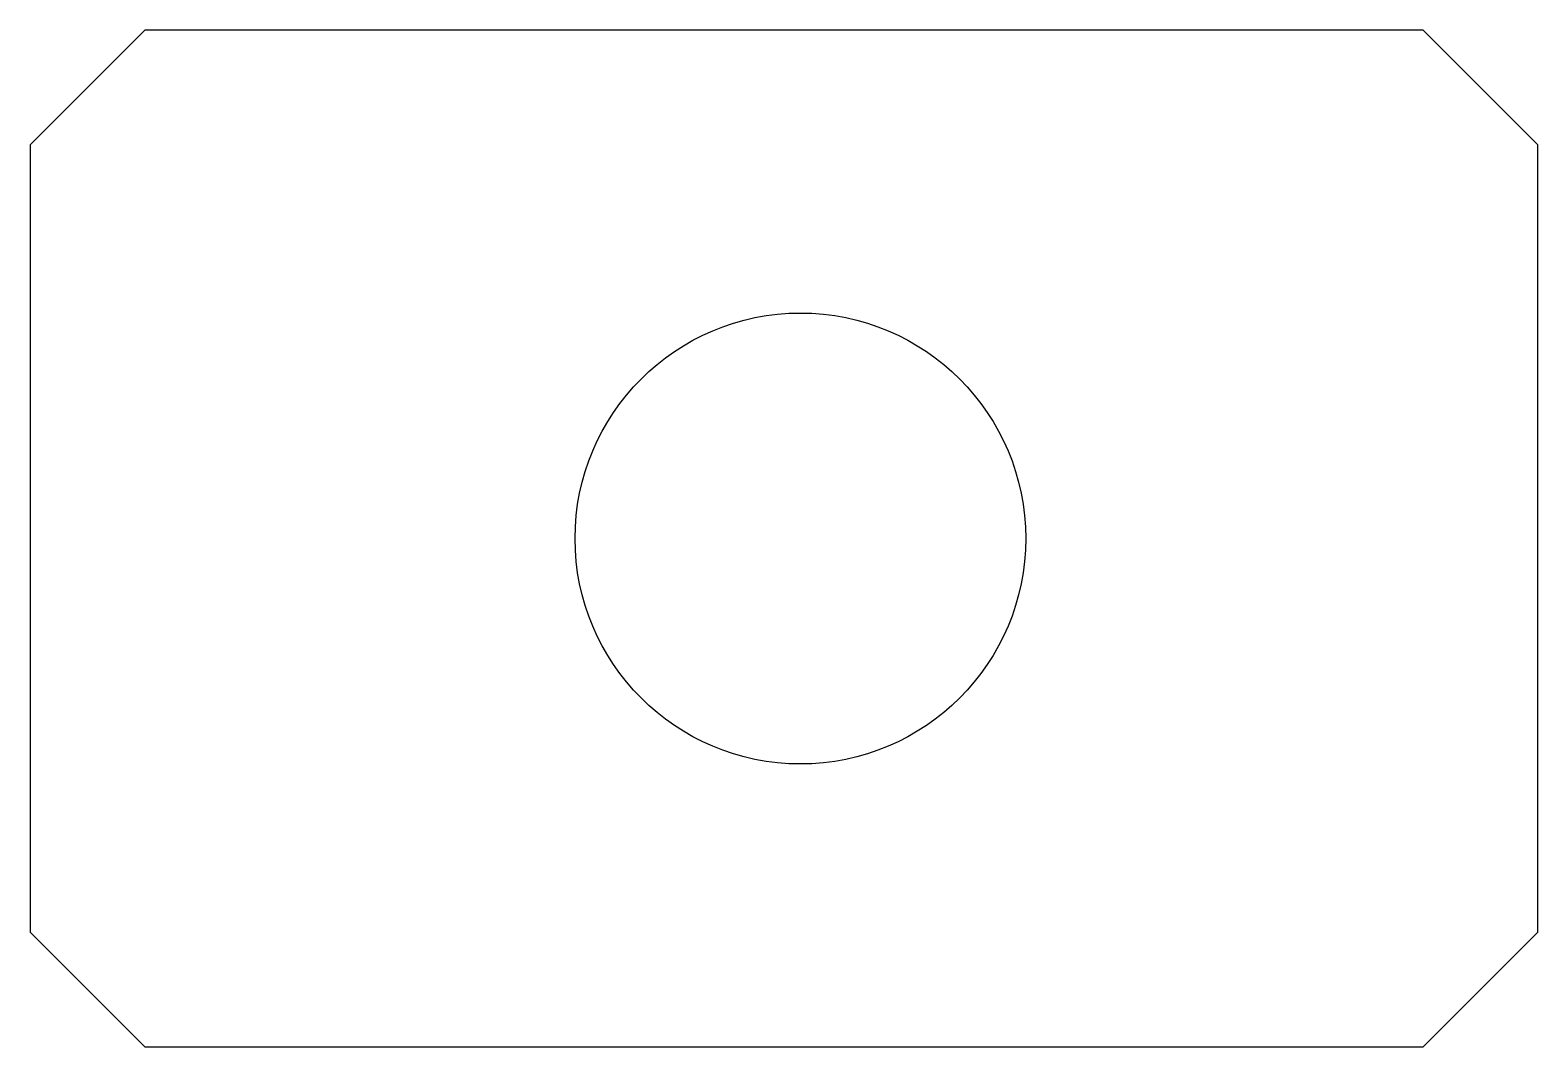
# Model space of a CAD drawing. Extents: x 0 to 18.4, y 0 to 12.4.
import ezdxf

# ---------------------------------------------------------------- set-up
doc = ezdxf.new("R2010")
doc.units = 0
doc.header["$MEASUREMENT"] = 0
doc.layers.get('0').update_dxf_attribs({"linetype": 'CONTINUOUS'})

msp = doc.modelspace()

# ---------------------------------------------------------------- linework, layer by layer
for p, q in [((1.4, 12.4), (0, 11)), ((17, 12.4), (1.4, 12.4)), ((18.4, 11), (17, 12.4)), ((0, 11), (0, 1.4)), ((18.4, 1.4), (18.4, 11)), ((0, 1.4), (1.4, 0)), ((17, 0), (18.4, 1.4)), ((1.4, 0), (17, 0))]:
    msp.add_line(p, q)
msp.add_circle((9.4, 6.2), 2.75)

doc.saveas('drawing.dxf')
